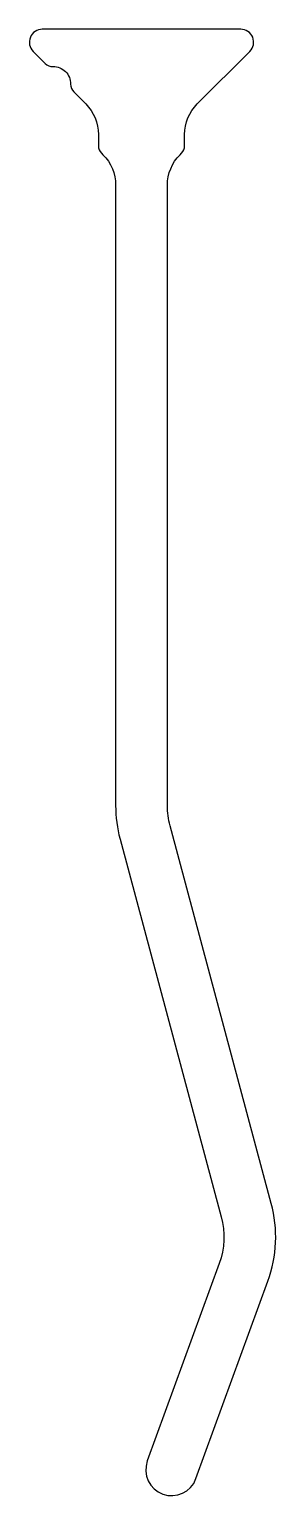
# Model space of a CAD drawing. Extents: x 505.3 to 511, y 285.7 to 319.7.
import ezdxf

# ---------------------------------------------------------------- set-up
doc = ezdxf.new("R2010")
doc.units = 0
doc.layers.get('0').update_dxf_attribs({"linetype": 'CONTINUOUS'})

msp = doc.modelspace()

# ---------------------------------------------------------------- linework, layer by layer
at = {"color": 7, "linetype": 'CONTINUOUS'}
msp.add_lwpolyline([(507.336, 301.678, 0.065543), (507.438, 300.902), (509.785, 292.144, -0.153915), (509.737, 291.062), (508.071, 286.483, 1), (509.198, 286.073), (510.865, 290.652, 0.153915), (510.944, 292.454), (508.597, 301.212, -0.065543), (508.536, 301.678), (508.536, 316.064, -0.198912), (508.829, 316.771), (508.862, 316.805, 0.198912), (508.936, 316.982), (508.936, 317.24, -0.198912), (509.229, 317.947), (510.448, 319.166, 0.668179), (510.236, 319.678), (505.636, 319.678, 0.668179), (505.424, 319.166), (505.702, 318.888, 0.204302), (505.883, 318.815, -0.426401), (506.292, 318.407, 0.204302), (506.365, 318.225), (506.643, 317.947, -0.198912), (506.936, 317.24), (506.936, 316.982, 0.198912), (507.009, 316.805), (507.043, 316.771, -0.198912), (507.336, 316.064)], format="xyb", close=True, dxfattribs=at)

doc.saveas('drawing.dxf')
